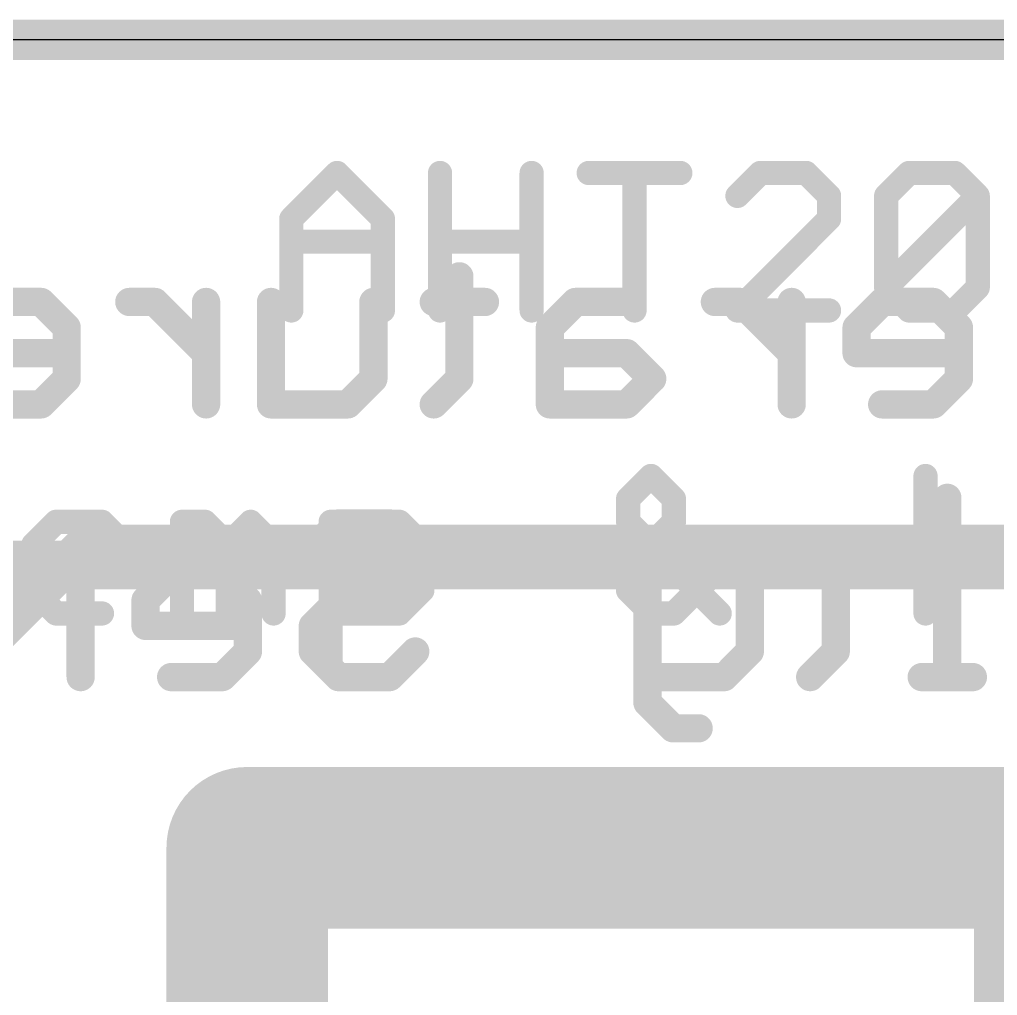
# Model space of a CAD drawing. Extents: x -0.1 to 25.5, y -0.1 to 17.9.
# Drawn here: x 8.73 to 14.88, y 11.77 to 17.91 of the extents above; entities that cross this region are included whole.
import ezdxf

# ---------------------------------------------------------------- set-up
doc = ezdxf.new("R2010")
doc.units = 0
for name, color, linetype in [('1', 12, 'CONTINUOUS'), ('16', 5, 'CONTINUOUS'), ('20', 53, 'CONTINUOUS'), ('21', 40, 'CONTINUOUS'), ('22', 6, 'CONTINUOUS')]:
    doc.layers.add(name, color=color, linetype=linetype)

msp = doc.modelspace()

# ---------------------------------------------------------------- linework, layer by layer
at = {"layer": '1', "const_width": 0.254}
for points in [[(0, 17.78), (25.4, 17.78)], [(7.112, 12.573), (9.144, 14.605)], [(9.144, 14.605), (15.875, 14.605)]]:
    msp.add_lwpolyline(points, dxfattribs=at)
at = {"layer": '1', "const_width": 0.127}
for points in [[(9.144, 14.6685, 1), (9.144, 14.5415)], [(9.1889, 14.5601, 1), (9.0991, 14.6499)]]:
    msp.add_lwpolyline(points, format="xyb", dxfattribs=at)
at = {"layer": '16'}
for points, const_width in [([(0, 17.78), (25.4, 17.78)], 0.254), ([(7.239, 14.478), (16.764, 14.478)], 0.3048)]:
    msp.add_lwpolyline(points, dxfattribs=dict(at, const_width=const_width))
at = {"layer": '20'}
msp.add_line((22.86, 17.78), (2.54, 17.78), dxfattribs=at)
at = {"layer": '20', "const_width": 1.016}
for points in [[(10.16, 7.62), (10.16, 12.7)], [(10.16, 12.7), (15.24, 12.7)], [(15.24, 12.7), (15.24, 7.62)]]:
    msp.add_lwpolyline(points, dxfattribs=at)
at = {"layer": '20', "const_width": 0.508}
for points in [[(10.414, 12.7, 1), (9.906, 12.7)], [(10.16, 12.954, 1), (10.16, 12.446)], [(15.494, 12.7, 1), (14.986, 12.7)]]:
    msp.add_lwpolyline(points, format="xyb", dxfattribs=at)
at = {"layer": '21', "const_width": 0.1524}
for points in [[(10.4374, 16.6544), (10.7255, 16.9425)], [(10.7255, 16.9425), (11.0136, 16.6544)], [(11.3729, 16.0782), (11.3729, 16.9425)], [(11.9491, 16.9425), (11.9491, 16.0782)], [(12.3084, 16.9425), (12.8847, 16.9425)], [(12.5966, 16.0782), (12.5966, 16.9425)], [(13.388, 16.9425), (13.244, 16.7985)], [(13.6761, 16.9425), (13.388, 16.9425)], [(13.8202, 16.7985), (13.6761, 16.9425)], [(14.1795, 16.7985), (14.3235, 16.9425)], [(14.3235, 16.9425), (14.6116, 16.9425)], [(14.6116, 16.9425), (14.7557, 16.7985)], [(13.8202, 16.6544), (13.8202, 16.7985)], [(14.1795, 16.2223), (14.1795, 16.7985)], [(14.1795, 16.2223), (14.7557, 16.7985)], [(14.7557, 16.7985), (14.7557, 16.2223)], [(10.4374, 16.0782), (10.4374, 16.6544)], [(11.0136, 16.6544), (11.0136, 16.0782)], [(13.244, 16.0782), (13.8202, 16.6544)], [(10.4374, 16.5104), (11.0136, 16.5104)], [(11.3729, 16.5104), (11.9491, 16.5104)], [(14.3235, 16.0782), (14.1795, 16.2223)], [(14.7557, 16.2223), (14.6116, 16.0782)], [(13.8202, 16.0782), (13.244, 16.0782)], [(14.6116, 16.0782), (14.3235, 16.0782)], [(12.7002, 15.0375), (12.5562, 14.8935)], [(12.8443, 14.8935), (12.7002, 15.0375)], [(14.4272, 14.1732), (14.4272, 15.0375)], [(12.5562, 14.8935), (12.5562, 14.7494)], [(12.8443, 14.7494), (12.8443, 14.8935)], [(8.8141, 14.6054), (8.9581, 14.7494)], [(8.9581, 14.7494), (9.2463, 14.7494)], [(9.2463, 14.7494), (9.3903, 14.6054)], [(9.7496, 14.1732), (9.7496, 14.7494)], [(9.7496, 14.7494), (9.8937, 14.7494)], [(9.8937, 14.7494), (10.0377, 14.6054)], [(10.0377, 14.6054), (10.1818, 14.7494)], [(10.1818, 14.7494), (10.3258, 14.6054)], [(10.6851, 13.8851), (10.6851, 14.7494)], [(10.6851, 14.7494), (11.1173, 14.7494)], [(11.1173, 14.7494), (11.2613, 14.6054)], [(12.5562, 14.4613), (12.8443, 14.7494)], [(12.5562, 14.7494), (13.1324, 14.1732)], [(8.8141, 14.3173), (8.8141, 14.6054)], [(9.3903, 14.6054), (9.3903, 14.4613)], [(10.0377, 14.6054), (10.0377, 14.1732)], [(10.3258, 14.6054), (10.3258, 14.1732)], [(11.2613, 14.6054), (11.2613, 14.3173)], [(14.4272, 14.6054), (15.0034, 14.6054)], [(9.3903, 14.4613), (8.8141, 14.4613)], [(12.5562, 14.3173), (12.5562, 14.4613)], [(13.1324, 14.4613), (12.8443, 14.1732)], [(8.9581, 14.1732), (8.8141, 14.3173)], [(11.2613, 14.3173), (11.1173, 14.1732)], [(12.7002, 14.1732), (12.5562, 14.3173)], [(9.2463, 14.1732), (8.9581, 14.1732)], [(11.1173, 14.1732), (10.6851, 14.1732)], [(12.8443, 14.1732), (12.7002, 14.1732)]]:
    msp.add_lwpolyline(points, dxfattribs=at)
at = {"layer": '21', "const_width": 0.0762}
for points in [[(10.7525, 16.9695, 1), (10.6986, 16.9156)], [(10.7525, 16.9156, 1), (10.6986, 16.9695)], [(11.411, 16.9425, 1), (11.3348, 16.9425)], [(11.9872, 16.9425, 1), (11.911, 16.9425)], [(12.3084, 16.9806, 1), (12.3084, 16.9044)], [(12.6347, 16.9425, 1), (12.5585, 16.9425)], [(12.8847, 16.9044, 1), (12.8847, 16.9806)], [(13.388, 16.9806, 1), (13.388, 16.9044)], [(13.415, 16.9156, 1), (13.3611, 16.9695)], [(13.7031, 16.9695, 1), (13.6492, 16.9156)], [(13.6761, 16.9044, 1), (13.6761, 16.9806)], [(14.3235, 16.9806, 1), (14.3235, 16.9044)], [(14.3505, 16.9156, 1), (14.2966, 16.9695)], [(14.6386, 16.9695, 1), (14.5847, 16.9156)], [(14.6116, 16.9044, 1), (14.6116, 16.9806)], [(13.217, 16.8254, 1), (13.2709, 16.7715)], [(13.8583, 16.7985, 1), (13.7821, 16.7985)], [(13.7932, 16.7715, 1), (13.8471, 16.8254)], [(14.1525, 16.8254, 1), (14.2064, 16.7715)], [(14.2176, 16.7985, 1), (14.1414, 16.7985)], [(14.7938, 16.7985, 1), (14.7176, 16.7985)], [(14.7826, 16.7715, 1), (14.7288, 16.8254)], [(14.7288, 16.7715, 1), (14.7826, 16.8254)], [(10.4755, 16.6544, 1), (10.3993, 16.6544)], [(10.4105, 16.6814, 1), (10.4643, 16.6275)], [(11.0517, 16.6544, 1), (10.9755, 16.6544)], [(10.9867, 16.6275, 1), (11.0406, 16.6814)], [(13.7821, 16.6544, 1), (13.8583, 16.6544)], [(13.8471, 16.6275, 1), (13.7932, 16.6814)], [(10.4374, 16.5485, 1), (10.4374, 16.4723)], [(11.0136, 16.4723, 1), (11.0136, 16.5485)], [(11.3729, 16.5485, 1), (11.3729, 16.4723)], [(11.9491, 16.4723, 1), (11.9491, 16.5485)], [(14.2064, 16.2492, 1), (14.1525, 16.1953)], [(14.1525, 16.2492, 1), (14.2064, 16.1953)], [(14.1414, 16.2223, 1), (14.2176, 16.2223)], [(14.7176, 16.2223, 1), (14.7938, 16.2223)], [(14.7826, 16.1953, 1), (14.7288, 16.2492)], [(13.244, 16.1163, 1), (13.244, 16.0401)], [(13.217, 16.1051, 1), (13.2709, 16.0513)], [(13.8202, 16.0401, 1), (13.8202, 16.1163)], [(14.3235, 16.1163, 1), (14.3235, 16.0401)], [(14.2966, 16.0513, 1), (14.3505, 16.1051)], [(14.5847, 16.1051, 1), (14.6386, 16.0513)], [(14.6116, 16.0401, 1), (14.6116, 16.1163)], [(10.3993, 16.0782, 1), (10.4755, 16.0782)], [(10.9755, 16.0782, 1), (11.0517, 16.0782)], [(11.3348, 16.0782, 1), (11.411, 16.0782)], [(11.911, 16.0782, 1), (11.9872, 16.0782)], [(12.5585, 16.0782, 1), (12.6347, 16.0782)], [(12.7272, 15.0645, 1), (12.6733, 15.0106)], [(12.7272, 15.0106, 1), (12.6733, 15.0645)], [(14.4653, 15.0375, 1), (14.3891, 15.0375)], [(12.5292, 14.9204, 1), (12.5831, 14.8665)], [(12.5943, 14.8935, 1), (12.5181, 14.8935)], [(12.8824, 14.8935, 1), (12.8062, 14.8935)], [(12.8173, 14.8665, 1), (12.8712, 14.9204)], [(8.9581, 14.7875, 1), (8.9581, 14.7113)], [(8.9851, 14.7225, 1), (8.9312, 14.7764)], [(9.2732, 14.7764, 1), (9.2193, 14.7225)], [(9.2463, 14.7113, 1), (9.2463, 14.7875)], [(9.7877, 14.7494, 1), (9.7115, 14.7494)], [(9.7496, 14.7875, 1), (9.7496, 14.7113)], [(9.9206, 14.7764, 1), (9.8667, 14.7225)], [(9.8937, 14.7113, 1), (9.8937, 14.7875)], [(10.2087, 14.7764, 1), (10.1548, 14.7225)], [(10.2087, 14.7225, 1), (10.1548, 14.7764)], [(10.7232, 14.7494, 1), (10.647, 14.7494)], [(10.6851, 14.7875, 1), (10.6851, 14.7113)], [(11.1442, 14.7764, 1), (11.0903, 14.7225)], [(11.1173, 14.7113, 1), (11.1173, 14.7875)], [(12.5831, 14.7764, 1), (12.5292, 14.7225)], [(12.8712, 14.7225, 1), (12.8173, 14.7764)], [(12.5181, 14.7494, 1), (12.5943, 14.7494)], [(12.8062, 14.7494, 1), (12.8824, 14.7494)], [(8.7871, 14.6323, 1), (8.841, 14.5784)], [(8.8522, 14.6054, 1), (8.776, 14.6054)], [(9.4284, 14.6054, 1), (9.3522, 14.6054)], [(9.3634, 14.5784, 1), (9.4173, 14.6323)], [(10.0758, 14.6054, 1), (9.9996, 14.6054)], [(10.0108, 14.6323, 1), (10.0647, 14.5784)], [(10.0108, 14.5784, 1), (10.0647, 14.6323)], [(10.3639, 14.6054, 1), (10.2877, 14.6054)], [(10.2989, 14.5784, 1), (10.3528, 14.6323)], [(11.2994, 14.6054, 1), (11.2232, 14.6054)], [(11.2344, 14.5784, 1), (11.2883, 14.6323)], [(14.4272, 14.6435, 1), (14.4272, 14.5673)], [(8.8141, 14.4994, 1), (8.8141, 14.4232)], [(9.3903, 14.4232, 1), (9.3903, 14.4994)], [(12.5292, 14.4883, 1), (12.5831, 14.4344)], [(12.5943, 14.4613, 1), (12.5181, 14.4613)], [(13.1593, 14.4344, 1), (13.1054, 14.4883)], [(9.3522, 14.4613, 1), (9.4284, 14.4613)], [(8.841, 14.3442, 1), (8.7871, 14.2903)], [(8.776, 14.3173, 1), (8.8522, 14.3173)], [(11.2232, 14.3173, 1), (11.2994, 14.3173)], [(11.2883, 14.2903, 1), (11.2344, 14.3442)], [(12.5831, 14.3442, 1), (12.5292, 14.2903)], [(12.5181, 14.3173, 1), (12.5943, 14.3173)], [(8.9581, 14.2113, 1), (8.9581, 14.1351)], [(8.9312, 14.1463, 1), (8.9851, 14.2001)], [(9.2463, 14.1351, 1), (9.2463, 14.2113)], [(9.7115, 14.1732, 1), (9.7877, 14.1732)], [(9.9996, 14.1732, 1), (10.0758, 14.1732)], [(10.2877, 14.1732, 1), (10.3639, 14.1732)], [(10.6851, 14.2113, 1), (10.6851, 14.1351)], [(11.0903, 14.2001, 1), (11.1442, 14.1463)], [(11.1173, 14.1351, 1), (11.1173, 14.2113)], [(12.7002, 14.2113, 1), (12.7002, 14.1351)], [(12.6733, 14.1463, 1), (12.7272, 14.2001)], [(12.8173, 14.2001, 1), (12.8712, 14.1463)], [(12.8443, 14.1351, 1), (12.8443, 14.2113)], [(13.1054, 14.1463, 1), (13.1593, 14.2001)], [(14.3891, 14.1732, 1), (14.4653, 14.1732)], [(10.647, 13.8851, 1), (10.7232, 13.8851)]]:
    msp.add_lwpolyline(points, format="xyb", dxfattribs=at)
at = {"layer": '22', "const_width": 0.0889}
for points in [[(11.5389, 16.2927, 1), (11.45, 16.2927)], [(8.8947, 16.1631, 1), (8.8319, 16.1002)], [(8.8633, 16.0872, 1), (8.8633, 16.1761)], [(9.4184, 16.1761, 1), (9.4184, 16.0872)], [(9.6108, 16.1631, 1), (9.5479, 16.1002)], [(9.5794, 16.0872, 1), (9.5794, 16.1761)], [(9.9458, 16.1317, 1), (9.8569, 16.1317)], [(10.3543, 16.1317, 1), (10.2654, 16.1317)], [(10.9983, 16.1317, 1), (10.9094, 16.1317)], [(11.3335, 16.1761, 1), (11.3335, 16.0872)], [(11.6555, 16.0872, 1), (11.6555, 16.1761)], [(12.2249, 16.1761, 1), (12.2249, 16.0872)], [(12.2563, 16.1002, 1), (12.1935, 16.1631)], [(12.5469, 16.0872, 1), (12.5469, 16.1761)], [(13.102, 16.1761, 1), (13.102, 16.0872)], [(13.2944, 16.1631, 1), (13.2315, 16.1002)], [(13.263, 16.0872, 1), (13.263, 16.1761)], [(13.6294, 16.1317, 1), (13.5405, 16.1317)], [(14.1544, 16.1761, 1), (14.1544, 16.0872)], [(14.1858, 16.1002, 1), (14.123, 16.1631)], [(14.5079, 16.1631, 1), (14.445, 16.1002)], [(14.4764, 16.0872, 1), (14.4764, 16.1761)], [(9.0688, 15.9707, 1), (8.9799, 15.9707)], [(12.1084, 15.9707, 1), (12.0195, 15.9707)], [(14.0379, 15.9707, 1), (13.949, 15.9707)], [(14.6819, 15.9707, 1), (14.593, 15.9707)], [(8.9929, 15.9392, 1), (9.0557, 16.0021)], [(12.0325, 16.0021, 1), (12.0953, 15.9392)], [(13.962, 16.0021, 1), (14.0248, 15.9392)], [(14.606, 15.9392, 1), (14.6689, 16.0021)], [(9.0243, 15.7652, 1), (9.0243, 15.8541)], [(9.8699, 15.7782, 1), (9.9328, 15.8411)], [(12.0639, 15.8541, 1), (12.0639, 15.7652)], [(12.5783, 15.8411, 1), (12.5155, 15.7782)], [(12.5469, 15.7652, 1), (12.5469, 15.8541)], [(13.5535, 15.7782, 1), (13.6164, 15.8411)], [(13.9934, 15.8541, 1), (13.9934, 15.7652)], [(14.6374, 15.7652, 1), (14.6374, 15.8541)], [(13.949, 15.8097, 1), (14.0379, 15.8097)], [(8.9799, 15.6487, 1), (9.0688, 15.6487)], [(9.0557, 15.6172, 1), (8.9929, 15.6801)], [(10.9094, 15.6487, 1), (10.9983, 15.6487)], [(10.9853, 15.6172, 1), (10.9224, 15.6801)], [(11.45, 15.6487, 1), (11.5389, 15.6487)], [(11.5259, 15.6172, 1), (11.463, 15.6801)], [(12.7394, 15.6172, 1), (12.6765, 15.6801)], [(12.6765, 15.6172, 1), (12.7394, 15.6801)], [(14.593, 15.6487, 1), (14.6819, 15.6487)], [(14.6689, 15.6172, 1), (14.606, 15.6801)], [(8.8633, 15.4432, 1), (8.8633, 15.5321)], [(10.3098, 15.5321, 1), (10.3098, 15.4432)], [(10.7928, 15.4432, 1), (10.7928, 15.5321)], [(12.0639, 15.5321, 1), (12.0639, 15.4432)], [(12.5469, 15.4432, 1), (12.5469, 15.5321)], [(14.1544, 15.5321, 1), (14.1544, 15.4432)], [(14.4764, 15.4432, 1), (14.4764, 15.5321)], [(8.8319, 15.5191, 1), (8.8947, 15.4562)], [(9.8569, 15.4877, 1), (9.9458, 15.4877)], [(10.2654, 15.4877, 1), (10.3543, 15.4877)], [(10.7614, 15.5191, 1), (10.8243, 15.4562)], [(11.302, 15.5191, 1), (11.3649, 15.4562)], [(12.0195, 15.4877, 1), (12.1084, 15.4877)], [(12.5155, 15.5191, 1), (12.5783, 15.4562)], [(13.5405, 15.4877, 1), (13.6294, 15.4877)], [(14.445, 15.5191, 1), (14.5079, 15.4562)], [(14.6086, 14.9002, 1), (14.5197, 14.9002)], [(10.7339, 14.7836, 1), (10.7339, 14.6947)], [(10.7654, 14.7077, 1), (10.7025, 14.7706)], [(11.0874, 14.7706, 1), (11.0245, 14.7077)], [(11.0559, 14.6947, 1), (11.0559, 14.7836)], [(14.5197, 14.7392, 1), (14.6086, 14.7392)], [(10.5415, 14.6096, 1), (10.6044, 14.5467)], [(11.2614, 14.5782, 1), (11.1725, 14.5782)], [(11.1855, 14.5467, 1), (11.2484, 14.6096)], [(13.9069, 14.5782, 1), (13.818, 14.5782)], [(9.1565, 14.4172, 1), (9.0676, 14.4172)], [(9.112, 14.3727, 1), (9.112, 14.4616)], [(9.6815, 14.4616, 1), (9.6815, 14.3727)], [(9.7129, 14.3857, 1), (9.65, 14.4486)], [(10.0349, 14.4486, 1), (9.972, 14.3857)], [(10.0035, 14.3727, 1), (10.0035, 14.4616)], [(11.1725, 14.4172, 1), (11.2614, 14.4172)], [(11.2484, 14.3857, 1), (11.1855, 14.4486)], [(12.7223, 14.4172, 1), (12.6334, 14.4172)], [(13.3663, 14.4172, 1), (13.2774, 14.4172)], [(13.7015, 14.4616, 1), (13.7015, 14.3727)], [(14.0235, 14.3727, 1), (14.0235, 14.4616)], [(14.5641, 14.4616, 1), (14.5641, 14.3727)], [(14.6086, 14.4172, 1), (14.5197, 14.4172)], [(14.7251, 14.3727, 1), (14.7251, 14.4616)], [(9.5649, 14.2562, 1), (9.476, 14.2562)], [(10.2089, 14.2562, 1), (10.12, 14.2562)], [(10.7339, 14.3006, 1), (10.7339, 14.2117)], [(10.7654, 14.2247, 1), (10.7025, 14.2876)], [(11.0559, 14.2117, 1), (11.0559, 14.3006)], [(9.489, 14.2876, 1), (9.5519, 14.2247)], [(10.1331, 14.2247, 1), (10.1959, 14.2876)], [(11.0245, 14.2876, 1), (11.0874, 14.2247)], [(9.5205, 14.1396, 1), (9.5205, 14.0507)], [(10.1645, 14.0507, 1), (10.1645, 14.1396)], [(10.6174, 14.0952, 1), (10.5285, 14.0952)], [(10.5415, 14.1266, 1), (10.6044, 14.0637)], [(9.476, 14.0952, 1), (9.5649, 14.0952)], [(10.12, 13.9342, 1), (10.2089, 13.9342)], [(10.1959, 13.9027, 1), (10.1331, 13.9656)], [(10.6044, 13.9656, 1), (10.5415, 13.9027)], [(10.5285, 13.9342, 1), (10.6174, 13.9342)], [(11.2484, 13.9027, 1), (11.1855, 13.9656)], [(13.2774, 13.9342, 1), (13.3663, 13.9342)], [(13.3533, 13.9027, 1), (13.2904, 13.9656)], [(13.818, 13.9342, 1), (13.9069, 13.9342)], [(13.8939, 13.9027, 1), (13.8311, 13.9656)], [(9.6815, 13.8176, 1), (9.6815, 13.7287)], [(9.972, 13.8046, 1), (10.0349, 13.7417)], [(10.0035, 13.7287, 1), (10.0035, 13.8176)], [(10.7339, 13.8176, 1), (10.7339, 13.7287)], [(10.7025, 13.7417, 1), (10.7654, 13.8046)], [(11.0245, 13.8046, 1), (11.0874, 13.7417)], [(11.0559, 13.7287, 1), (11.0559, 13.8176)], [(12.6778, 13.8176, 1), (12.6778, 13.7287)], [(13.1294, 13.8046, 1), (13.1923, 13.7417)], [(13.1609, 13.7287, 1), (13.1609, 13.8176)], [(13.6701, 13.8046, 1), (13.7329, 13.7417)], [(14.4031, 13.8176, 1), (14.4031, 13.7287)], [(14.7251, 13.7287, 1), (14.7251, 13.8176)], [(9.0676, 13.7732, 1), (9.1565, 13.7732)], [(14.5197, 13.7732, 1), (14.6086, 13.7732)], [(12.7093, 13.6436, 1), (12.6464, 13.5807)], [(12.6334, 13.6121, 1), (12.7223, 13.6121)], [(12.8388, 13.4956, 1), (12.8388, 13.4067)], [(12.9999, 13.4067, 1), (12.9999, 13.4956)], [(12.8074, 13.4197, 1), (12.8703, 13.4826)]]:
    msp.add_lwpolyline(points, format="xyb", dxfattribs=at)
at = {"layer": '22', "const_width": 0.1778}
for points in [[(11.4945, 16.2927), (11.4945, 15.6487)], [(8.8633, 16.1317), (8.5413, 16.1317)], [(9.0243, 15.9707), (8.8633, 16.1317)], [(9.5794, 16.1317), (9.4184, 16.1317)], [(9.9014, 15.8097), (9.5794, 16.1317)], [(9.9014, 15.4877), (9.9014, 16.1317)], [(10.3098, 15.4877), (10.3098, 16.1317)], [(10.9538, 16.1317), (10.9538, 15.6487)], [(11.6555, 16.1317), (11.3335, 16.1317)], [(12.2249, 16.1317), (12.0639, 15.9707)], [(12.5469, 16.1317), (12.2249, 16.1317)], [(13.263, 16.1317), (13.102, 16.1317)], [(13.585, 15.8097), (13.263, 16.1317)], [(13.585, 15.4877), (13.585, 16.1317)], [(14.1544, 16.1317), (13.9934, 15.9707)], [(14.4764, 16.1317), (14.1544, 16.1317)], [(14.6374, 15.9707), (14.4764, 16.1317)], [(9.0243, 15.6487), (9.0243, 15.9707)], [(12.0639, 15.9707), (12.0639, 15.4877)], [(13.9934, 15.9707), (13.9934, 15.8097)], [(14.6374, 15.6487), (14.6374, 15.9707)], [(8.3803, 15.8097), (9.0243, 15.8097)], [(12.5469, 15.8097), (12.0639, 15.8097)], [(12.7079, 15.6487), (12.5469, 15.8097)], [(13.9934, 15.8097), (14.6374, 15.8097)], [(8.8633, 15.4877), (9.0243, 15.6487)], [(10.9538, 15.6487), (10.7928, 15.4877)], [(11.4945, 15.6487), (11.3335, 15.4877)], [(12.5469, 15.4877), (12.7079, 15.6487)], [(14.4764, 15.4877), (14.6374, 15.6487)], [(8.5413, 15.4877), (8.8633, 15.4877)], [(10.7928, 15.4877), (10.3098, 15.4877)], [(12.0639, 15.4877), (12.5469, 15.4877)], [(14.1544, 15.4877), (14.4764, 15.4877)], [(14.5641, 14.9002), (14.5641, 14.7392)], [(10.5729, 14.5782), (10.7339, 14.7392)], [(10.7339, 14.7392), (11.0559, 14.7392)], [(11.0559, 14.7392), (11.2169, 14.5782)], [(11.2169, 14.5782), (11.2169, 14.4172)], [(13.8625, 14.5782), (13.8625, 13.9342)], [(9.112, 14.4172), (8.629, 14.4172)], [(9.112, 13.7732), (9.112, 14.4172)], [(9.6815, 14.4172), (9.5205, 14.2562)], [(10.0035, 14.4172), (9.6815, 14.4172)], [(10.1645, 14.2562), (10.0035, 14.4172)], [(11.2169, 14.4172), (11.0559, 14.2562)], [(12.6778, 14.4172), (12.6778, 13.6121)], [(13.3219, 14.4172), (13.3219, 13.9342)], [(14.0235, 14.4172), (13.7015, 14.4172)], [(14.7251, 14.4172), (14.5641, 14.4172)], [(14.5641, 14.4172), (14.5641, 13.7732)], [(9.5205, 14.2562), (9.5205, 14.0952)], [(10.1645, 13.9342), (10.1645, 14.2562)], [(10.7339, 14.2562), (10.5729, 14.0952)], [(11.0559, 14.2562), (10.7339, 14.2562)], [(9.5205, 14.0952), (10.1645, 14.0952)], [(10.5729, 14.0952), (10.5729, 13.9342)], [(10.0035, 13.7732), (10.1645, 13.9342)], [(10.5729, 13.9342), (10.7339, 13.7732)], [(11.0559, 13.7732), (11.2169, 13.9342)], [(13.3219, 13.9342), (13.1609, 13.7732)], [(13.8625, 13.9342), (13.7015, 13.7732)], [(9.6815, 13.7732), (10.0035, 13.7732)], [(10.7339, 13.7732), (11.0559, 13.7732)], [(13.1609, 13.7732), (12.6778, 13.7732)], [(14.7251, 13.7732), (14.4031, 13.7732)], [(12.6778, 13.6121), (12.8388, 13.4511)], [(12.8388, 13.4511), (12.9999, 13.4511)]]:
    msp.add_lwpolyline(points, dxfattribs=at)

doc.saveas('drawing.dxf')
